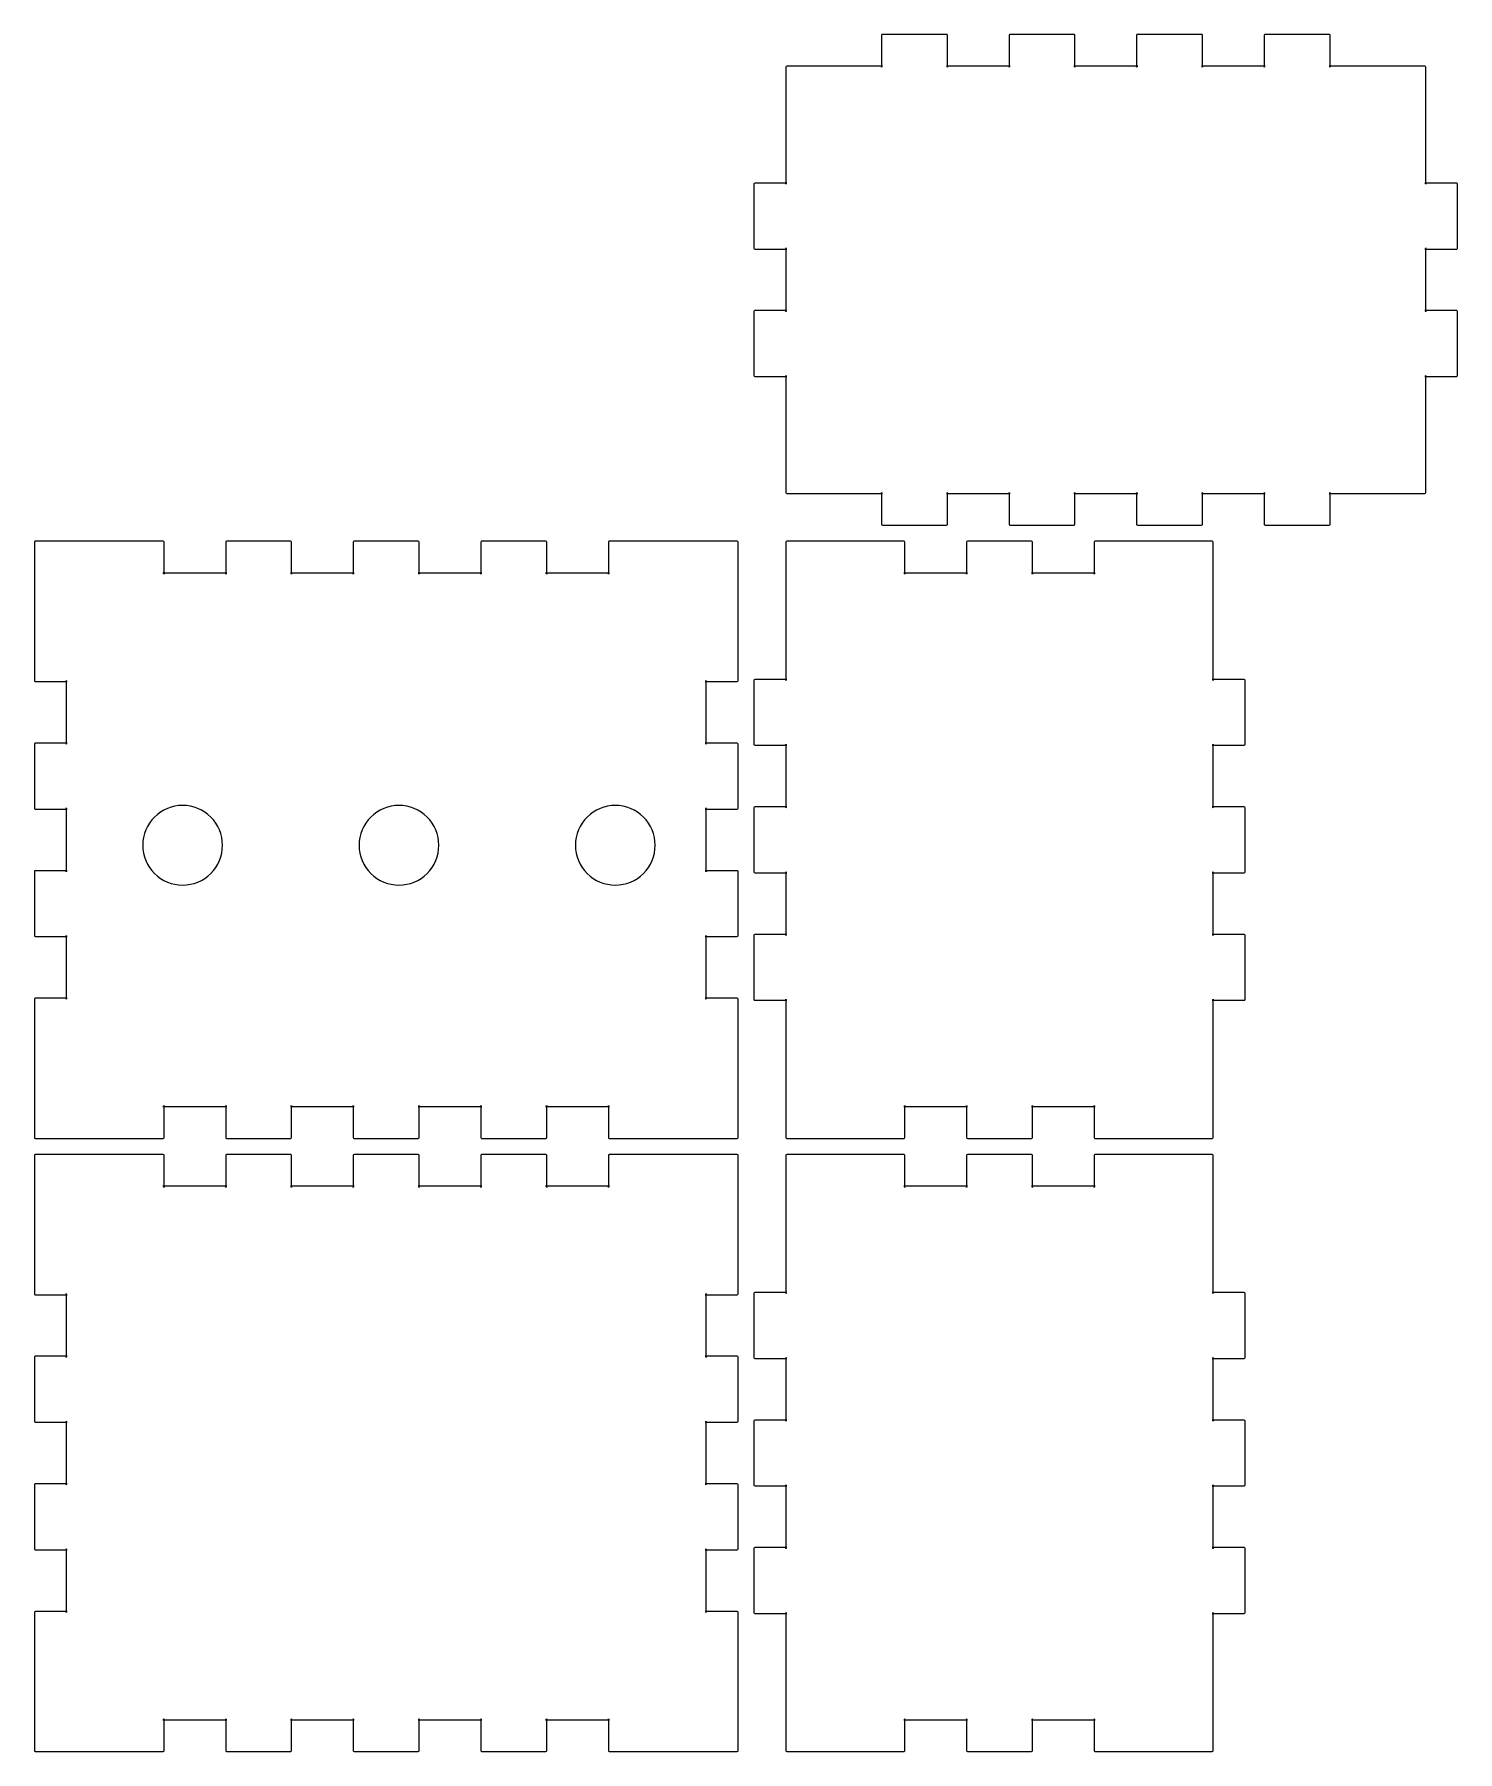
# Model space of a CAD drawing. Extents: x 1 to 135, y 13 to 174.
import ezdxf

# ---------------------------------------------------------------- set-up
doc = ezdxf.new("R2010")
doc.units = 0
doc.layers.get('0').update_dxf_attribs({"linetype": 'CONTINUOUS'})

msp = doc.modelspace()

# ---------------------------------------------------------------- linework, layer by layer
for points in [[(71.5504, 131.141), (80.5505, 131.141), (80.5325, 131.141), (80.4788, 131.171), (80.4499, 131.225), (80.4499, 131.241), (80.4499, 128.242), (80.4499, 128.225), (80.4788, 128.171), (80.5325, 128.141), (80.5505, 128.141), (86.5505, 128.141), (86.5671, 128.141), (86.6207, 128.171), (86.651, 128.225), (86.651, 128.242), (86.651, 131.241), (86.651, 131.225), (86.6207, 131.171), (86.5671, 131.141), (86.5505, 131.141), (92.5505, 131.141), (92.5326, 131.141), (92.4789, 131.171), (92.45, 131.225), (92.45, 131.241), (92.45, 128.242), (92.45, 128.225), (92.4789, 128.171), (92.5326, 128.141), (92.5505, 128.141), (98.5502, 128.141), (98.5668, 128.141), (98.6208, 128.171), (98.6511, 128.225), (98.6511, 128.242), (98.6511, 131.241), (98.6511, 131.225), (98.6208, 131.171), (98.5668, 131.141), (98.5502, 131.141), (104.55, 131.141), (104.533, 131.141), (104.479, 131.171), (104.45, 131.225), (104.45, 131.241), (104.45, 128.242), (104.45, 128.225), (104.479, 128.171), (104.533, 128.141), (104.55, 128.141), (110.55, 128.141), (110.567, 128.141), (110.621, 128.171), (110.651, 128.225), (110.651, 128.242), (110.651, 131.241), (110.651, 131.225), (110.621, 131.171), (110.567, 131.141), (110.55, 131.141), (116.55, 131.141), (116.532, 131.141), (116.479, 131.171), (116.45, 131.225), (116.45, 131.241), (116.45, 128.242), (116.45, 128.225), (116.479, 128.171), (116.532, 128.141), (116.55, 128.141), (122.55, 128.141), (122.567, 128.141), (122.621, 128.171), (122.651, 128.225), (122.651, 128.242), (122.651, 131.241), (122.651, 131.225), (122.621, 131.171), (122.567, 131.141), (122.55, 131.141), (131.55, 131.141), (131.567, 131.141), (131.621, 131.171), (131.651, 131.225), (131.651, 131.241), (131.651, 142.241), (131.651, 142.224), (131.621, 142.171), (131.567, 142.141), (131.55, 142.141), (134.55, 142.141), (134.567, 142.141), (134.621, 142.171), (134.651, 142.224), (134.651, 142.241), (134.651, 148.241), (134.651, 148.259), (134.621, 148.313), (134.567, 148.342), (134.55, 148.342), (131.55, 148.342), (131.567, 148.342), (131.621, 148.313), (131.651, 148.259), (131.651, 148.241), (131.651, 154.241), (131.651, 154.225), (131.621, 154.171), (131.567, 154.141), (131.55, 154.141), (134.55, 154.141), (134.567, 154.141), (134.621, 154.171), (134.651, 154.225), (134.651, 154.241), (134.651, 160.241), (134.651, 160.259), (134.621, 160.313), (134.567, 160.342), (134.55, 160.342), (131.55, 160.342), (131.567, 160.342), (131.621, 160.313), (131.651, 160.259), (131.651, 160.241), (131.651, 171.24), (131.651, 171.258), (131.621, 171.312), (131.567, 171.341), (131.55, 171.341), (122.55, 171.341), (122.567, 171.341), (122.621, 171.312), (122.651, 171.258), (122.651, 171.24), (122.651, 174.24), (122.651, 174.258), (122.621, 174.312), (122.567, 174.341), (122.55, 174.341), (116.55, 174.341), (116.532, 174.341), (116.479, 174.312), (116.45, 174.258), (116.45, 174.24), (116.45, 171.24), (116.45, 171.258), (116.479, 171.312), (116.532, 171.341), (116.55, 171.341), (110.55, 171.341), (110.567, 171.341), (110.621, 171.312), (110.651, 171.258), (110.651, 171.24), (110.651, 174.24), (110.651, 174.258), (110.621, 174.312), (110.567, 174.341), (110.55, 174.341), (104.55, 174.341), (104.533, 174.341), (104.479, 174.312), (104.45, 174.258), (104.45, 174.24), (104.45, 171.24), (104.45, 171.258), (104.479, 171.312), (104.533, 171.341), (104.55, 171.341), (98.5502, 171.341), (98.5668, 171.341), (98.6208, 171.312), (98.6511, 171.258), (98.6511, 171.24), (98.6511, 174.24), (98.6511, 174.258), (98.6208, 174.312), (98.5668, 174.341), (98.5502, 174.341), (92.5505, 174.341), (92.5326, 174.341), (92.4789, 174.312), (92.45, 174.258), (92.45, 174.24), (92.45, 171.24), (92.45, 171.258), (92.4789, 171.312), (92.5326, 171.341), (92.5505, 171.341), (86.5505, 171.341), (86.5671, 171.341), (86.6207, 171.312), (86.651, 171.258), (86.651, 171.24), (86.651, 174.24), (86.651, 174.258), (86.6207, 174.312), (86.5671, 174.341), (86.5505, 174.341), (80.5505, 174.341), (80.5325, 174.341), (80.4788, 174.312), (80.4499, 174.258), (80.4499, 174.24), (80.4499, 171.24), (80.4499, 171.258), (80.4788, 171.312), (80.5325, 171.341), (80.5505, 171.341), (71.5504, 171.341), (71.5328, 171.341), (71.4788, 171.312), (71.4498, 171.258), (71.4498, 171.24), (71.4498, 160.241), (71.4498, 160.259), (71.4788, 160.313), (71.5328, 160.342), (71.5504, 160.342), (68.5504, 160.342), (68.5327, 160.342), (68.4788, 160.313), (68.4498, 160.259), (68.4498, 160.241), (68.4498, 154.241), (68.4498, 154.225), (68.4788, 154.171), (68.5327, 154.141), (68.5504, 154.141), (71.5504, 154.141), (71.5328, 154.141), (71.4788, 154.171), (71.4498, 154.225), (71.4498, 154.241), (71.4498, 148.241), (71.4498, 148.259), (71.4788, 148.313), (71.5328, 148.342), (71.5504, 148.342), (68.5504, 148.342), (68.5327, 148.342), (68.4788, 148.313), (68.4498, 148.259), (68.4498, 148.241), (68.4498, 142.241), (68.4498, 142.224), (68.4788, 142.171), (68.5327, 142.141), (68.5504, 142.141), (71.5504, 142.141), (71.5328, 142.141), (71.4788, 142.171), (71.4498, 142.224), (71.4498, 142.241), (71.4498, 131.241), (71.4498, 131.225), (71.4788, 131.171), (71.5328, 131.141)], [(3.85025, 70.4413), (12.8502, 70.4413), (12.8668, 70.4413), (12.9205, 70.4716), (12.9508, 70.5252), (12.9508, 70.5418), (12.9508, 73.5418), (12.9508, 73.5252), (12.9205, 73.4716), (12.8668, 73.4413), (12.8502, 73.4413), (18.8502, 73.4413), (18.8323, 73.4413), (18.7785, 73.4716), (18.7496, 73.5252), (18.7496, 73.5418), (18.7496, 70.5418), (18.7496, 70.5252), (18.7785, 70.4716), (18.8323, 70.4413), (18.8502, 70.4413), (24.8502, 70.4413), (24.8667, 70.4413), (24.9204, 70.4716), (24.9508, 70.5252), (24.9508, 70.5418), (24.9508, 73.5418), (24.9508, 73.5252), (24.9204, 73.4716), (24.8667, 73.4413), (24.8502, 73.4413), (30.8501, 73.4413), (30.8322, 73.4413), (30.7785, 73.4716), (30.7496, 73.5252), (30.7496, 73.5418), (30.7496, 70.5418), (30.7496, 70.5252), (30.7785, 70.4716), (30.8322, 70.4413), (30.8501, 70.4413), (36.8501, 70.4413), (36.8667, 70.4413), (36.9203, 70.4716), (36.9506, 70.5252), (36.9506, 70.5418), (36.9506, 73.5418), (36.9506, 73.5252), (36.9203, 73.4716), (36.8667, 73.4413), (36.8501, 73.4413), (42.8502, 73.4413), (42.8322, 73.4413), (42.7785, 73.4716), (42.7496, 73.5252), (42.7496, 73.5418), (42.7496, 70.5418), (42.7496, 70.5252), (42.7785, 70.4716), (42.8322, 70.4413), (42.8502, 70.4413), (48.8502, 70.4413), (48.8668, 70.4413), (48.9204, 70.4716), (48.9507, 70.5252), (48.9507, 70.5418), (48.9507, 73.5418), (48.9507, 73.5252), (48.9204, 73.4716), (48.8668, 73.4413), (48.8502, 73.4413), (54.8499, 73.4413), (54.8322, 73.4413), (54.7783, 73.4716), (54.7494, 73.5252), (54.7494, 73.5418), (54.7494, 70.5418), (54.7494, 70.5252), (54.7783, 70.4716), (54.8322, 70.4413), (54.8499, 70.4413), (63.85, 70.4413), (66.85, 70.4413), (66.8666, 70.4413), (66.9202, 70.4716), (66.9505, 70.5252), (66.9505, 70.5418), (66.9505, 73.5418), (66.9505, 83.5424), (66.9505, 83.56), (66.9202, 83.614), (66.8666, 83.6429), (66.85, 83.6429), (63.85, 83.6429), (63.8665, 83.6429), (63.9202, 83.614), (63.9505, 83.56), (63.9505, 83.5424), (63.9505, 89.5421), (63.9505, 89.5255), (63.9202, 89.4719), (63.8665, 89.4415), (63.85, 89.4415), (66.85, 89.4415), (66.8666, 89.4415), (66.9202, 89.4719), (66.9505, 89.5255), (66.9505, 89.5421), (66.9505, 95.5421), (66.9505, 95.5601), (66.9202, 95.6137), (66.8666, 95.6426), (66.85, 95.6426), (63.85, 95.6426), (63.8665, 95.6426), (63.9202, 95.6137), (63.9505, 95.5601), (63.9505, 95.5421), (63.9505, 101.542), (63.9505, 101.526), (63.9202, 101.472), (63.8665, 101.442), (63.85, 101.442), (66.85, 101.442), (66.8666, 101.442), (66.9202, 101.472), (66.9505, 101.526), (66.9505, 101.542), (66.9505, 107.542), (66.9505, 107.56), (66.9202, 107.614), (66.8666, 107.643), (66.85, 107.643), (63.85, 107.643), (63.8665, 107.643), (63.9202, 107.614), (63.9505, 107.56), (63.9505, 107.542), (63.9505, 113.542), (63.9505, 113.526), (63.9202, 113.472), (63.8665, 113.441), (63.85, 113.441), (66.85, 113.441), (66.8666, 113.441), (66.9202, 113.472), (66.9505, 113.526), (66.9505, 113.542), (66.9505, 123.542), (66.9505, 126.542), (66.9505, 126.56), (66.9202, 126.614), (66.8666, 126.643), (66.85, 126.643), (63.85, 126.643), (54.8499, 126.643), (54.8322, 126.643), (54.7783, 126.614), (54.7494, 126.56), (54.7494, 126.542), (54.7494, 123.542), (54.7494, 123.56), (54.7783, 123.614), (54.8322, 123.643), (54.8499, 123.643), (48.8502, 123.643), (48.8668, 123.643), (48.9204, 123.614), (48.9507, 123.56), (48.9507, 123.542), (48.9507, 126.542), (48.9507, 126.56), (48.9204, 126.614), (48.8668, 126.643), (48.8502, 126.643), (42.8502, 126.643), (42.8322, 126.643), (42.7785, 126.614), (42.7496, 126.56), (42.7496, 126.542), (42.7496, 123.542), (42.7496, 123.56), (42.7785, 123.614), (42.8322, 123.643), (42.8502, 123.643), (36.8501, 123.643), (36.8667, 123.643), (36.9203, 123.614), (36.9506, 123.56), (36.9506, 123.542), (36.9506, 126.542), (36.9506, 126.56), (36.9203, 126.614), (36.8667, 126.643), (36.8501, 126.643), (30.8501, 126.643), (30.8322, 126.643), (30.7785, 126.614), (30.7496, 126.56), (30.7496, 126.542), (30.7496, 123.542), (30.7496, 123.56), (30.7785, 123.614), (30.8322, 123.643), (30.8501, 123.643), (24.8502, 123.643), (24.8667, 123.643), (24.9204, 123.614), (24.9508, 123.56), (24.9508, 123.542), (24.9508, 126.542), (24.9508, 126.56), (24.9204, 126.614), (24.8667, 126.643), (24.8502, 126.643), (18.8502, 126.643), (18.8323, 126.643), (18.7785, 126.614), (18.7496, 126.56), (18.7496, 126.542), (18.7496, 123.542), (18.7496, 123.56), (18.7785, 123.614), (18.8323, 123.643), (18.8502, 123.643), (12.8502, 123.643), (12.8668, 123.643), (12.9205, 123.614), (12.9508, 123.56), (12.9508, 123.542), (12.9508, 126.542), (12.9508, 126.56), (12.9205, 126.614), (12.8668, 126.643), (12.8502, 126.643), (3.85025, 126.643), (0.850251, 126.643), (0.832337, 126.643), (0.778591, 126.614), (0.749653, 126.56), (0.749653, 126.542), (0.749653, 123.542), (0.749653, 113.542), (0.749653, 113.526), (0.778591, 113.472), (0.832337, 113.441), (0.850251, 113.441), (3.85025, 113.441), (3.83233, 113.441), (3.77857, 113.472), (3.74964, 113.526), (3.74964, 113.542), (3.74964, 107.542), (3.74964, 107.56), (3.77857, 107.614), (3.83233, 107.643), (3.85025, 107.643), (0.850251, 107.643), (0.832337, 107.643), (0.778591, 107.614), (0.749653, 107.56), (0.749653, 107.542), (0.749653, 101.542), (0.749653, 101.526), (0.778591, 101.472), (0.832337, 101.442), (0.850251, 101.442), (3.85025, 101.442), (3.83233, 101.442), (3.77857, 101.472), (3.74964, 101.526), (3.74964, 101.542), (3.74964, 95.5421), (3.74964, 95.5601), (3.77857, 95.6137), (3.83233, 95.6426), (3.85025, 95.6426), (0.850251, 95.6426), (0.832337, 95.6426), (0.778591, 95.6137), (0.749653, 95.5601), (0.749653, 95.5421), (0.749653, 89.5421), (0.749653, 89.5255), (0.778591, 89.4719), (0.832337, 89.4415), (0.850251, 89.4415), (3.85025, 89.4415), (3.83233, 89.4415), (3.77857, 89.4719), (3.74964, 89.5255), (3.74964, 89.5421), (3.74964, 83.5424), (3.74964, 83.56), (3.77857, 83.614), (3.83233, 83.6429), (3.85025, 83.6429), (0.850251, 83.6429), (0.832337, 83.6429), (0.778591, 83.614), (0.749653, 83.56), (0.749653, 83.5424), (0.749653, 73.5418), (0.749653, 70.5418), (0.749653, 70.5252), (0.778591, 70.4716), (0.832337, 70.4413), (0.850251, 70.4413)], [(71.5504, 70.4413), (82.55, 70.4413), (82.5666, 70.4413), (82.6202, 70.4716), (82.6505, 70.5252), (82.6505, 70.5418), (82.6505, 73.5418), (82.6505, 73.5252), (82.6202, 73.4716), (82.5666, 73.4413), (82.55, 73.4413), (88.55, 73.4413), (88.5321, 73.4413), (88.4784, 73.4716), (88.4495, 73.5252), (88.4495, 73.5418), (88.4495, 70.5418), (88.4495, 70.5252), (88.4784, 70.4716), (88.5321, 70.4413), (88.55, 70.4413), (94.5501, 70.4413), (94.5667, 70.4413), (94.6203, 70.4716), (94.6506, 70.5252), (94.6506, 70.5418), (94.6506, 73.5418), (94.6506, 73.5252), (94.6203, 73.4716), (94.5667, 73.4413), (94.5501, 73.4413), (100.55, 73.4413), (100.532, 73.4413), (100.478, 73.4716), (100.449, 73.5252), (100.449, 73.5418), (100.449, 70.5418), (100.449, 70.5252), (100.478, 70.4716), (100.532, 70.4413), (100.55, 70.4413), (111.549, 70.4413), (111.566, 70.4413), (111.62, 70.4716), (111.65, 70.5252), (111.65, 70.5418), (111.65, 73.5418), (111.65, 83.5424), (111.65, 83.5258), (111.62, 83.4718), (111.566, 83.4415), (111.549, 83.4415), (114.549, 83.4415), (114.566, 83.4415), (114.62, 83.4718), (114.65, 83.5258), (114.65, 83.5424), (114.65, 89.5421), (114.65, 89.56), (114.62, 89.6137), (114.566, 89.6426), (114.549, 89.6426), (111.549, 89.6426), (111.566, 89.6426), (111.62, 89.6137), (111.65, 89.56), (111.65, 89.5421), (111.65, 95.5421), (111.65, 95.5255), (111.62, 95.4719), (111.566, 95.4416), (111.549, 95.4416), (114.549, 95.4416), (114.566, 95.4416), (114.62, 95.4719), (114.65, 95.5255), (114.65, 95.5421), (114.65, 101.542), (114.65, 101.56), (114.62, 101.614), (114.566, 101.643), (114.549, 101.643), (111.549, 101.643), (111.566, 101.643), (111.62, 101.614), (111.65, 101.56), (111.65, 101.542), (111.65, 107.542), (111.65, 107.526), (111.62, 107.472), (111.566, 107.442), (111.549, 107.442), (114.549, 107.442), (114.566, 107.442), (114.62, 107.472), (114.65, 107.526), (114.65, 107.542), (114.65, 113.542), (114.65, 113.56), (114.62, 113.614), (114.566, 113.643), (114.549, 113.643), (111.549, 113.643), (111.566, 113.643), (111.62, 113.614), (111.65, 113.56), (111.65, 113.542), (111.65, 123.542), (111.65, 126.542), (111.65, 126.56), (111.62, 126.614), (111.566, 126.643), (111.549, 126.643), (100.55, 126.643), (100.532, 126.643), (100.478, 126.614), (100.449, 126.56), (100.449, 126.542), (100.449, 123.542), (100.449, 123.56), (100.478, 123.614), (100.532, 123.643), (100.55, 123.643), (94.5501, 123.643), (94.5667, 123.643), (94.6203, 123.614), (94.6506, 123.56), (94.6506, 123.542), (94.6506, 126.542), (94.6506, 126.56), (94.6203, 126.614), (94.5667, 126.643), (94.5501, 126.643), (88.55, 126.643), (88.5321, 126.643), (88.4784, 126.614), (88.4495, 126.56), (88.4495, 126.542), (88.4495, 123.542), (88.4495, 123.56), (88.4784, 123.614), (88.5321, 123.643), (88.55, 123.643), (82.55, 123.643), (82.5666, 123.643), (82.6202, 123.614), (82.6505, 123.56), (82.6505, 123.542), (82.6505, 126.542), (82.6505, 126.56), (82.6202, 126.614), (82.5666, 126.643), (82.55, 126.643), (71.5504, 126.643), (71.5328, 126.643), (71.4788, 126.614), (71.4498, 126.56), (71.4498, 126.542), (71.4498, 123.542), (71.4498, 113.542), (71.4498, 113.56), (71.4788, 113.614), (71.5328, 113.643), (71.5504, 113.643), (68.5504, 113.643), (68.5327, 113.643), (68.4788, 113.614), (68.4498, 113.56), (68.4498, 113.542), (68.4498, 107.542), (68.4498, 107.526), (68.4788, 107.472), (68.5327, 107.442), (68.5504, 107.442), (71.5504, 107.442), (71.5328, 107.442), (71.4788, 107.472), (71.4498, 107.526), (71.4498, 107.542), (71.4498, 101.542), (71.4498, 101.56), (71.4788, 101.614), (71.5328, 101.643), (71.5504, 101.643), (68.5504, 101.643), (68.5327, 101.643), (68.4788, 101.614), (68.4498, 101.56), (68.4498, 101.542), (68.4498, 95.5421), (68.4498, 95.5255), (68.4788, 95.4719), (68.5327, 95.4416), (68.5504, 95.4416), (71.5504, 95.4416), (71.5328, 95.4416), (71.4788, 95.4719), (71.4498, 95.5255), (71.4498, 95.5421), (71.4498, 89.5421), (71.4498, 89.56), (71.4788, 89.6137), (71.5328, 89.6426), (71.5504, 89.6426), (68.5504, 89.6426), (68.5327, 89.6426), (68.4788, 89.6137), (68.4498, 89.56), (68.4498, 89.5421), (68.4498, 83.5424), (68.4498, 83.5258), (68.4788, 83.4718), (68.5327, 83.4415), (68.5504, 83.4415), (71.5504, 83.4415), (71.5328, 83.4415), (71.4788, 83.4718), (71.4498, 83.5258), (71.4498, 83.5424), (71.4498, 73.5418), (71.4498, 70.5418), (71.4498, 70.5252), (71.4788, 70.4716), (71.5328, 70.4413)], [(3.85025, 12.7413), (12.8502, 12.7413), (12.8668, 12.7413), (12.9205, 12.7716), (12.9508, 12.8254), (12.9508, 12.8419), (12.9508, 15.8419), (12.9508, 15.8254), (12.9205, 15.7716), (12.8668, 15.7413), (12.8502, 15.7413), (18.8502, 15.7413), (18.8323, 15.7413), (18.7785, 15.7716), (18.7496, 15.8254), (18.7496, 15.8419), (18.7496, 12.8419), (18.7496, 12.8254), (18.7785, 12.7716), (18.8323, 12.7413), (18.8502, 12.7413), (24.8502, 12.7413), (24.8667, 12.7413), (24.9204, 12.7716), (24.9508, 12.8254), (24.9508, 12.8419), (24.9508, 15.8419), (24.9508, 15.8254), (24.9204, 15.7716), (24.8667, 15.7413), (24.8502, 15.7413), (30.8501, 15.7413), (30.8322, 15.7413), (30.7785, 15.7716), (30.7496, 15.8254), (30.7496, 15.8419), (30.7496, 12.8419), (30.7496, 12.8254), (30.7785, 12.7716), (30.8322, 12.7413), (30.8501, 12.7413), (36.8501, 12.7413), (36.8667, 12.7413), (36.9203, 12.7716), (36.9506, 12.8254), (36.9506, 12.8419), (36.9506, 15.8419), (36.9506, 15.8254), (36.9203, 15.7716), (36.8667, 15.7413), (36.8501, 15.7413), (42.8502, 15.7413), (42.8322, 15.7413), (42.7785, 15.7716), (42.7496, 15.8254), (42.7496, 15.8419), (42.7496, 12.8419), (42.7496, 12.8254), (42.7785, 12.7716), (42.8322, 12.7413), (42.8502, 12.7413), (48.8502, 12.7413), (48.8668, 12.7413), (48.9204, 12.7716), (48.9507, 12.8254), (48.9507, 12.8419), (48.9507, 15.8419), (48.9507, 15.8254), (48.9204, 15.7716), (48.8668, 15.7413), (48.8502, 15.7413), (54.8499, 15.7413), (54.8322, 15.7413), (54.7783, 15.7716), (54.7494, 15.8254), (54.7494, 15.8419), (54.7494, 12.8419), (54.7494, 12.8254), (54.7783, 12.7716), (54.8322, 12.7413), (54.8499, 12.7413), (63.85, 12.7413), (66.85, 12.7413), (66.8666, 12.7413), (66.9202, 12.7716), (66.9505, 12.8254), (66.9505, 12.8419), (66.9505, 15.8419), (66.9505, 25.8423), (66.9505, 25.8603), (66.9202, 25.914), (66.8666, 25.943), (66.85, 25.943), (63.85, 25.943), (63.8665, 25.943), (63.9202, 25.914), (63.9505, 25.8603), (63.9505, 25.8423), (63.9505, 31.8423), (63.9505, 31.8258), (63.9202, 31.772), (63.8665, 31.7417), (63.85, 31.7417), (66.85, 31.7417), (66.8666, 31.7417), (66.9202, 31.772), (66.9505, 31.8258), (66.9505, 31.8423), (66.9505, 37.8425), (66.9505, 37.8601), (66.9202, 37.9141), (66.8666, 37.943), (66.85, 37.943), (63.85, 37.943), (63.8665, 37.943), (63.9202, 37.9141), (63.9505, 37.8601), (63.9505, 37.8425), (63.9505, 43.8422), (63.9505, 43.8256), (63.9202, 43.772), (63.8665, 43.7416), (63.85, 43.7416), (66.85, 43.7416), (66.8666, 43.7416), (66.9202, 43.772), (66.9505, 43.8256), (66.9505, 43.8422), (66.9505, 49.8422), (66.9505, 49.8602), (66.9202, 49.9138), (66.8666, 49.9428), (66.85, 49.9428), (63.85, 49.9428), (63.8665, 49.9428), (63.9202, 49.9138), (63.9505, 49.8602), (63.9505, 49.8422), (63.9505, 55.8423), (63.9505, 55.8257), (63.9202, 55.772), (63.8665, 55.7417), (63.85, 55.7417), (66.85, 55.7417), (66.8666, 55.7417), (66.9202, 55.772), (66.9505, 55.8257), (66.9505, 55.8423), (66.9505, 65.8428), (66.9505, 68.8428), (66.9505, 68.8605), (66.9202, 68.9144), (66.8666, 68.9434), (66.85, 68.9434), (63.85, 68.9434), (54.8499, 68.9434), (54.8322, 68.9434), (54.7783, 68.9144), (54.7494, 68.8605), (54.7494, 68.8428), (54.7494, 65.8428), (54.7494, 65.8604), (54.7783, 65.9144), (54.8322, 65.9433), (54.8499, 65.9433), (48.8502, 65.9433), (48.8668, 65.9433), (48.9204, 65.9144), (48.9507, 65.8604), (48.9507, 65.8428), (48.9507, 68.8428), (48.9507, 68.8605), (48.9204, 68.9144), (48.8668, 68.9434), (48.8502, 68.9434), (42.8502, 68.9434), (42.8322, 68.9434), (42.7785, 68.9144), (42.7496, 68.8605), (42.7496, 68.8428), (42.7496, 65.8428), (42.7496, 65.8604), (42.7785, 65.9144), (42.8322, 65.9433), (42.8502, 65.9433), (36.8501, 65.9433), (36.8667, 65.9433), (36.9203, 65.9144), (36.9506, 65.8604), (36.9506, 65.8428), (36.9506, 68.8428), (36.9506, 68.8605), (36.9203, 68.9144), (36.8667, 68.9434), (36.8501, 68.9434), (30.8501, 68.9434), (30.8322, 68.9434), (30.7785, 68.9144), (30.7496, 68.8605), (30.7496, 68.8428), (30.7496, 65.8428), (30.7496, 65.8604), (30.7785, 65.9144), (30.8322, 65.9433), (30.8501, 65.9433), (24.8502, 65.9433), (24.8667, 65.9433), (24.9204, 65.9144), (24.9508, 65.8604), (24.9508, 65.8428), (24.9508, 68.8428), (24.9508, 68.8605), (24.9204, 68.9144), (24.8667, 68.9434), (24.8502, 68.9434), (18.8502, 68.9434), (18.8323, 68.9434), (18.7785, 68.9144), (18.7496, 68.8605), (18.7496, 68.8428), (18.7496, 65.8428), (18.7496, 65.8604), (18.7785, 65.9144), (18.8323, 65.9433), (18.8502, 65.9433), (12.8502, 65.9433), (12.8668, 65.9433), (12.9205, 65.9144), (12.9508, 65.8604), (12.9508, 65.8428), (12.9508, 68.8428), (12.9508, 68.8605), (12.9205, 68.9144), (12.8668, 68.9434), (12.8502, 68.9434), (3.85025, 68.9434), (0.850251, 68.9434), (0.832337, 68.9434), (0.778591, 68.9144), (0.749653, 68.8605), (0.749653, 68.8428), (0.749653, 65.8428), (0.749653, 55.8423), (0.749653, 55.8257), (0.778591, 55.772), (0.832337, 55.7417), (0.850251, 55.7417), (3.85025, 55.7417), (3.83233, 55.7417), (3.77857, 55.772), (3.74964, 55.8257), (3.74964, 55.8423), (3.74964, 49.8422), (3.74964, 49.8602), (3.77857, 49.9138), (3.83233, 49.9428), (3.85025, 49.9428), (0.850251, 49.9428), (0.832337, 49.9428), (0.778591, 49.9138), (0.749653, 49.8602), (0.749653, 49.8422), (0.749653, 43.8422), (0.749653, 43.8256), (0.778591, 43.772), (0.832337, 43.7416), (0.850251, 43.7416), (3.85025, 43.7416), (3.83233, 43.7416), (3.77857, 43.772), (3.74964, 43.8256), (3.74964, 43.8422), (3.74964, 37.8425), (3.74964, 37.8601), (3.77857, 37.9141), (3.83233, 37.943), (3.85025, 37.943), (0.850251, 37.943), (0.832337, 37.943), (0.778591, 37.9141), (0.749653, 37.8601), (0.749653, 37.8425), (0.749653, 31.8423), (0.749653, 31.8258), (0.778591, 31.772), (0.832337, 31.7417), (0.850251, 31.7417), (3.85025, 31.7417), (3.83233, 31.7417), (3.77857, 31.772), (3.74964, 31.8258), (3.74964, 31.8423), (3.74964, 25.8423), (3.74964, 25.8603), (3.77857, 25.914), (3.83233, 25.943), (3.85025, 25.943), (0.850251, 25.943), (0.832337, 25.943), (0.778591, 25.914), (0.749653, 25.8603), (0.749653, 25.8423), (0.749653, 15.8419), (0.749653, 12.8419), (0.749653, 12.8254), (0.778591, 12.7716), (0.832337, 12.7413), (0.850251, 12.7413)], [(71.5504, 12.7413), (82.55, 12.7413), (82.5666, 12.7413), (82.6202, 12.7716), (82.6505, 12.8254), (82.6505, 12.8419), (82.6505, 15.8419), (82.6505, 15.8254), (82.6202, 15.7716), (82.5666, 15.7413), (82.55, 15.7413), (88.55, 15.7413), (88.5321, 15.7413), (88.4784, 15.7716), (88.4495, 15.8254), (88.4495, 15.8419), (88.4495, 12.8419), (88.4495, 12.8254), (88.4784, 12.7716), (88.5321, 12.7413), (88.55, 12.7413), (94.5501, 12.7413), (94.5667, 12.7413), (94.6203, 12.7716), (94.6506, 12.8254), (94.6506, 12.8419), (94.6506, 15.8419), (94.6506, 15.8254), (94.6203, 15.7716), (94.5667, 15.7413), (94.5501, 15.7413), (100.55, 15.7413), (100.532, 15.7413), (100.478, 15.7716), (100.449, 15.8254), (100.449, 15.8419), (100.449, 12.8419), (100.449, 12.8254), (100.478, 12.7716), (100.532, 12.7413), (100.55, 12.7413), (111.549, 12.7413), (111.566, 12.7413), (111.62, 12.7716), (111.65, 12.8254), (111.65, 12.8419), (111.65, 15.8419), (111.65, 25.8423), (111.65, 25.8258), (111.62, 25.7721), (111.566, 25.7418), (111.549, 25.7418), (114.549, 25.7418), (114.566, 25.7418), (114.62, 25.7721), (114.65, 25.8258), (114.65, 25.8423), (114.65, 31.8423), (114.65, 31.8602), (114.62, 31.914), (114.566, 31.9429), (114.549, 31.9429), (111.549, 31.9429), (111.566, 31.9429), (111.62, 31.914), (111.65, 31.8602), (111.65, 31.8423), (111.65, 37.8425), (111.65, 37.8259), (111.62, 37.7719), (111.566, 37.7416), (111.549, 37.7416), (114.549, 37.7416), (114.566, 37.7416), (114.62, 37.7719), (114.65, 37.8259), (114.65, 37.8425), (114.65, 43.8422), (114.65, 43.8602), (114.62, 43.9138), (114.566, 43.9431), (114.549, 43.9431), (111.549, 43.9431), (111.566, 43.9431), (111.62, 43.9138), (111.65, 43.8602), (111.65, 43.8422), (111.65, 49.8422), (111.65, 49.8256), (111.62, 49.772), (111.566, 49.7417), (111.549, 49.7417), (114.549, 49.7417), (114.566, 49.7417), (114.62, 49.772), (114.65, 49.8256), (114.65, 49.8422), (114.65, 55.8423), (114.65, 55.8602), (114.62, 55.9139), (114.566, 55.9428), (114.549, 55.9428), (111.549, 55.9428), (111.566, 55.9428), (111.62, 55.9139), (111.65, 55.8602), (111.65, 55.8423), (111.65, 65.8428), (111.65, 68.8428), (111.65, 68.8605), (111.62, 68.9144), (111.566, 68.9434), (111.549, 68.9434), (100.55, 68.9434), (100.532, 68.9434), (100.478, 68.9144), (100.449, 68.8605), (100.449, 68.8428), (100.449, 65.8428), (100.449, 65.8604), (100.478, 65.9144), (100.532, 65.9433), (100.55, 65.9433), (94.5501, 65.9433), (94.5667, 65.9433), (94.6203, 65.9144), (94.6506, 65.8604), (94.6506, 65.8428), (94.6506, 68.8428), (94.6506, 68.8605), (94.6203, 68.9144), (94.5667, 68.9434), (94.5501, 68.9434), (88.55, 68.9434), (88.5321, 68.9434), (88.4784, 68.9144), (88.4495, 68.8605), (88.4495, 68.8428), (88.4495, 65.8428), (88.4495, 65.8604), (88.4784, 65.9144), (88.5321, 65.9433), (88.55, 65.9433), (82.55, 65.9433), (82.5666, 65.9433), (82.6202, 65.9144), (82.6505, 65.8604), (82.6505, 65.8428), (82.6505, 68.8428), (82.6505, 68.8605), (82.6202, 68.9144), (82.5666, 68.9434), (82.55, 68.9434), (71.5504, 68.9434), (71.5328, 68.9434), (71.4788, 68.9144), (71.4498, 68.8605), (71.4498, 68.8428), (71.4498, 65.8428), (71.4498, 55.8423), (71.4498, 55.8602), (71.4788, 55.9139), (71.5328, 55.9428), (71.5504, 55.9428), (68.5504, 55.9428), (68.5327, 55.9428), (68.4788, 55.9139), (68.4498, 55.8602), (68.4498, 55.8423), (68.4498, 49.8422), (68.4498, 49.8256), (68.4788, 49.772), (68.5327, 49.7417), (68.5504, 49.7417), (71.5504, 49.7417), (71.5328, 49.7417), (71.4788, 49.772), (71.4498, 49.8256), (71.4498, 49.8422), (71.4498, 43.8422), (71.4498, 43.8602), (71.4788, 43.9138), (71.5328, 43.9431), (71.5504, 43.9431), (68.5504, 43.9431), (68.5327, 43.9431), (68.4788, 43.9138), (68.4498, 43.8602), (68.4498, 43.8422), (68.4498, 37.8425), (68.4498, 37.8259), (68.4788, 37.7719), (68.5327, 37.7416), (68.5504, 37.7416), (71.5504, 37.7416), (71.5328, 37.7416), (71.4788, 37.7719), (71.4498, 37.8259), (71.4498, 37.8425), (71.4498, 31.8423), (71.4498, 31.8602), (71.4788, 31.914), (71.5328, 31.9429), (71.5504, 31.9429), (68.5504, 31.9429), (68.5327, 31.9429), (68.4788, 31.914), (68.4498, 31.8602), (68.4498, 31.8423), (68.4498, 25.8423), (68.4498, 25.8258), (68.4788, 25.7721), (68.5327, 25.7418), (68.5504, 25.7418), (71.5504, 25.7418), (71.5328, 25.7418), (71.4788, 25.7721), (71.4498, 25.8258), (71.4498, 25.8423), (71.4498, 15.8419), (71.4498, 12.8419), (71.4498, 12.8254), (71.4788, 12.7716), (71.5328, 12.7413)]]:
    msp.add_lwpolyline(points, close=True)
for points in [[(14.696076, 101.78585, 0.4142135624), (10.946076, 98.03585, 0.4142135624), (14.696076, 94.28585, 0.4142135624), (18.446076, 98.03585, 0.4142135624)], [(35.05071, 101.78585, 0.4142135624), (31.30071, 98.03585, 0.4142135624), (35.05071, 94.28585, 0.4142135624), (38.80071, 98.03585, 0.4142135624)], [(55.405345, 101.78585, 0.4142135624), (51.655345, 98.03585, 0.4142135624), (55.405345, 94.28585, 0.4142135624), (59.155345, 98.03585, 0.4142135624)]]:
    msp.add_lwpolyline(points, format="xyb", close=True)

doc.saveas('drawing.dxf')
